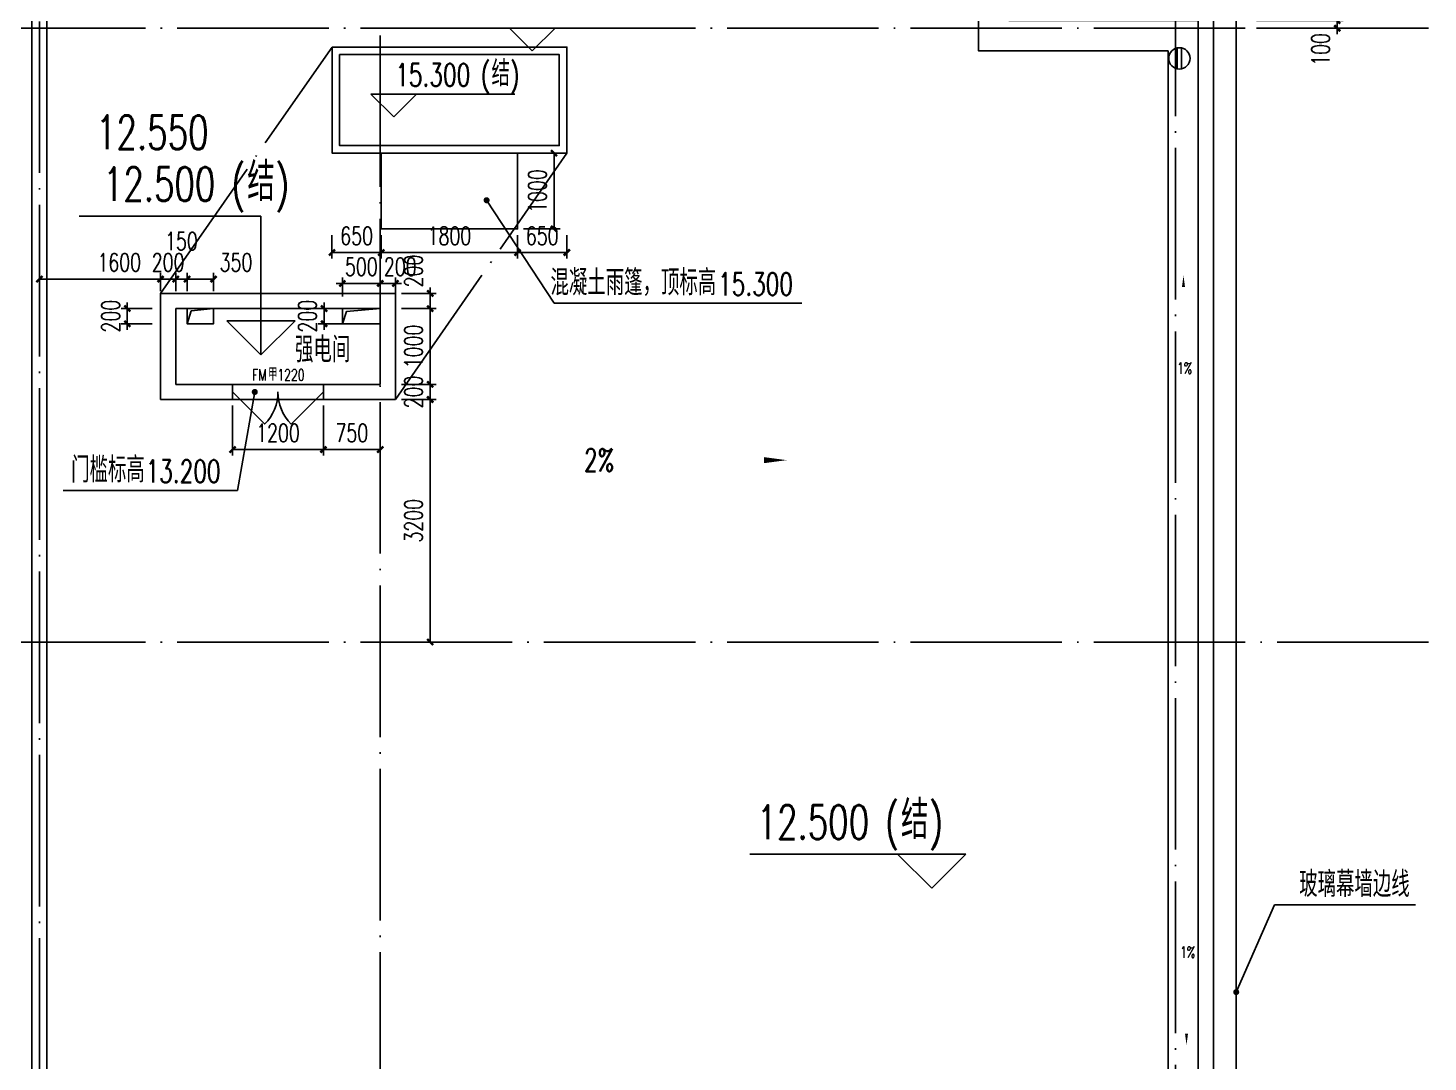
# Model space of a CAD drawing. Extents: x -1313754 to 847533, y 489853 to 941203.
# Drawn here: x 355996 to 374478, y 760578 to 774223 of the extents above; entities that cross this region are included whole.
import ezdxf

# ---------------------------------------------------------------- set-up
doc = ezdxf.new("R2010")
doc.units = 0
doc.header["$LTSCALE"] = 1000
doc.header["$MEASUREMENT"] = 0
doc.linetypes.add('DOTE', pattern=[2.42, 2, -0.2, 0.02, -0.2])
doc.layers.get('Defpoints').update_dxf_attribs({"color": 210})
for name, color, linetype in [('A-AXIS-DOTE', 14, 'DOTE'), ('A-AXIS-DP', 126, 'Continuous'), ('A-AXIS-SYMB', 3, 'Continuous'), ('A-DRAIN', 142, 'Continuous'), ('A-LIN-V', 9, 'Continuous'), ('A-SFCE', 30, 'Continuous'), ('A-WINDOW', 140, 'Continuous'), ('A-防火门窗', 1, 'Continuous'), ('AS-WALL', 40, 'Continuous'), ('AS-结构边线层', 200, 'Continuous'), ('EQUIP_雨水斗', 7, 'Continuous'), ('PUB_TEXT', 7, 'Continuous'), ('建-门窗编号', 7, 'Continuous')]:
    doc.layers.add(name, color=color, linetype=linetype)
doc.styles.add('_TCH_DIM', font='SIMPLEX', dxfattribs={"bigfont": 'GBCBIG'})
doc.styles.add('_TCH_DIM_T3', font='SIMPLEX', dxfattribs={"width": 0.705882, "bigfont": 'GBCBIG'})
doc.styles.add('A-STANDARD', font='SIMPLEX', dxfattribs={"bigfont": 'GBCBIG'})
doc.styles.add('A-WIN-LABEL', font='SIMPLEX', dxfattribs={"bigfont": 'GBCBIG'})
doc.dimstyles.new('_TCH_ARCH&&80', dxfattribs={"dimtxt": 238, "dimasz": 80, "dimexe": 80, "dimexo": 80, "dimgap": 101, "dimtad": 1, "dimdec": 0, "dimzin": 0, "dimdsep": 46, "dimtxsty": '_TCH_DIM_T3', "dimblk": 'ARCHTICK', "dimcen": 0.09, "dimclrt": 7, "dimazin": 2, "dimtfac": 1, "dimtdec": 0, "dimtix": 1, "dimtmove": 2, "dimatfit": 3, "dimfxl": 0, "dimtolj": 1, "dimtzin": 0, "dimarcsym": 0})

# ---------------------------------------------------------------- blocks, each defined once
blk = doc.blocks.new('_ArchTick')
at = {"color": 0, "linetype": 'ByBlock', "const_width": 0.4}
blk.add_lwpolyline([(-0.5, -0.5), (0.5, 0.5)], dxfattribs=at)
blk = doc.blocks.new('*D1528')
at = {"layer": 'A-AXIS-DP', "color": 0, "lineweight": -2}
for p, q in [((-126820, 774320), (-126820, 774400)), ((-127884, 774320), (-126740, 774320)), ((-127884, 774220), (-126740, 774220)), ((-126820, 774220), (-126820, 774320)), ((-126820, 774220), (-126820, 774140))]:
    blk.add_line(p, q, dxfattribs=at)
at = {"layer": 'Defpoints', "color": 0}
for p in [(-127964, 774320), (-127964, 774220), (-126820, 774320)]:
    blk.add_point(p, dxfattribs=at)
at = {"layer": 'A-AXIS-DP', "color": 0, "lineweight": -2, "xscale": 80, "yscale": 80, "zscale": 80}
for p, rotation in [((-126820, 774320), 270), ((-126820, 774220), 90)]:
    blk.add_blockref('_ArchTick', p, dxfattribs=dict(at, rotation=rotation))
at = {"layer": 'A-AXIS-DP', "color": 7, "insert": (-127040, 773940), "char_height": 238, "attachment_point": 5, "rotation": 90, "style": '_TCH_DIM_T3'}
blk.add_mtext('\\A1;100', dxfattribs=at)
blk = doc.blocks.new('$DorLib2D$00000116')
at = {"color": 0}
for p, q in [((-0.5, 0), (-0.146, 0.354)), ((0.5, 0), (0.146, 0.354))]:
    blk.add_line(p, q, dxfattribs=at)
for centre, start, end in [((-0.5, 0), 0, 45), ((0.5, 0), 135, 180)]:
    blk.add_arc(centre, 0.5, start, end, dxfattribs=at)
blk = doc.blocks.new('*D1532')
at = {"layer": 'A-AXIS-DP', "color": 0, "lineweight": -2}
for p, q in [((-137561, 772571), (-137080, 772571)), ((-137160, 771571), (-137160, 772571)), ((-137561, 771571), (-137080, 771571))]:
    blk.add_line(p, q, dxfattribs=at)
at = {"layer": 'Defpoints', "color": 0}
for p in [(-137641, 772571), (-137160, 772571), (-137641, 771571)]:
    blk.add_point(p, dxfattribs=at)
at = {"layer": 'A-AXIS-DP', "color": 0, "lineweight": -2, "xscale": 80, "yscale": 80, "zscale": 80}
for p, rotation in [((-137160, 772571), 90), ((-137160, 771571), 270)]:
    blk.add_blockref('_ArchTick', p, dxfattribs=dict(at, rotation=rotation))
at = {"layer": 'A-AXIS-DP', "color": 7, "insert": (-137380, 772071), "char_height": 238, "attachment_point": 5, "rotation": 90, "style": '_TCH_DIM_T3'}
blk.add_mtext('\\A1;1000', dxfattribs=at)
blk = doc.blocks.new('*D1533')
at = {"layer": 'A-AXIS-DP', "color": 0, "lineweight": -2}
for p, q in [((-137641, 771491), (-137641, 771180)), ((-136991, 771491), (-136991, 771180)), ((-137641, 771260), (-136991, 771260))]:
    blk.add_line(p, q, dxfattribs=at)
at = {"layer": 'Defpoints', "color": 0}
for p in [(-137641, 771571), (-136991, 771571), (-136991, 771260)]:
    blk.add_point(p, dxfattribs=at)
at = {"layer": 'A-AXIS-DP', "color": 0, "lineweight": -2, "xscale": 80, "yscale": 80, "zscale": 80, "rotation": 180}
blk.add_blockref('_ArchTick', (-137641, 771260), dxfattribs=at)
at = {"layer": 'A-AXIS-DP', "color": 0, "lineweight": -2, "xscale": 80, "yscale": 80, "zscale": 80}
blk.add_blockref('_ArchTick', (-136991, 771260), dxfattribs=at)
at = {"layer": 'A-AXIS-DP', "color": 7, "insert": (-137316, 771480), "char_height": 238, "attachment_point": 5, "style": '_TCH_DIM_T3'}
blk.add_mtext('\\A1;650', dxfattribs=at)
blk = doc.blocks.new('*D1534')
at = {"layer": 'A-AXIS-DP', "color": 0, "lineweight": -2}
for p, q in [((-139441, 771491), (-139441, 771180)), ((-137641, 771491), (-137641, 771180)), ((-139441, 771260), (-137641, 771260))]:
    blk.add_line(p, q, dxfattribs=at)
at = {"layer": 'Defpoints', "color": 0}
for p in [(-139441, 771571), (-137641, 771571), (-137641, 771260)]:
    blk.add_point(p, dxfattribs=at)
at = {"layer": 'A-AXIS-DP', "color": 0, "lineweight": -2, "xscale": 80, "yscale": 80, "zscale": 80, "rotation": 180}
blk.add_blockref('_ArchTick', (-139441, 771260), dxfattribs=at)
at = {"layer": 'A-AXIS-DP', "color": 0, "lineweight": -2, "xscale": 80, "yscale": 80, "zscale": 80}
blk.add_blockref('_ArchTick', (-137641, 771260), dxfattribs=at)
at = {"layer": 'A-AXIS-DP', "color": 7, "insert": (-138541, 771480), "char_height": 238, "attachment_point": 5, "style": '_TCH_DIM_T3'}
blk.add_mtext('\\A1;1800', dxfattribs=at)
blk = doc.blocks.new('*D1535')
at = {"layer": 'A-AXIS-DP', "color": 0, "lineweight": -2}
for p, q in [((-140091, 771491), (-140091, 771180)), ((-139441, 771491), (-139441, 771180)), ((-140091, 771260), (-139441, 771260))]:
    blk.add_line(p, q, dxfattribs=at)
at = {"layer": 'Defpoints', "color": 0}
for p in [(-140091, 771571), (-139441, 771571), (-139441, 771260)]:
    blk.add_point(p, dxfattribs=at)
at = {"layer": 'A-AXIS-DP', "color": 0, "lineweight": -2, "xscale": 80, "yscale": 80, "zscale": 80, "rotation": 180}
blk.add_blockref('_ArchTick', (-140091, 771260), dxfattribs=at)
at = {"layer": 'A-AXIS-DP', "color": 0, "lineweight": -2, "xscale": 80, "yscale": 80, "zscale": 80}
blk.add_blockref('_ArchTick', (-139441, 771260), dxfattribs=at)
at = {"layer": 'A-AXIS-DP', "color": 7, "insert": (-139766, 771480), "char_height": 238, "attachment_point": 5, "style": '_TCH_DIM_T3'}
blk.add_mtext('\\A1;650', dxfattribs=at)
blk = doc.blocks.new('$TwtSys$00000139')
at = {"color": 7}
for p, q in [((-19, 92, 0), (-19, -92, 0)), ((19, 92, 0), (19, -92, 0))]:
    blk.add_line(p, q, dxfattribs=at)
blk.add_circle((0, 0, 0), 93.8)
blk = doc.blocks.new('*D1648')
at = {"layer": 'A-AXIS-DP', "color": 0, "lineweight": -2}
for p, q in [((-139174, 769320), (-138715, 769320)), ((-138795, 766120), (-138795, 769320)), ((-139174, 766120), (-138715, 766120))]:
    blk.add_line(p, q, dxfattribs=at)
at = {"layer": 'Defpoints', "color": 0}
for p in [(-139254, 769320), (-138795, 769320), (-139254, 766120)]:
    blk.add_point(p, dxfattribs=at)
at = {"layer": 'A-AXIS-DP', "color": 0, "lineweight": -2, "xscale": 80, "yscale": 80, "zscale": 80}
for p, rotation in [((-138795, 769320), 90), ((-138795, 766120), 270)]:
    blk.add_blockref('_ArchTick', p, dxfattribs=dict(at, rotation=rotation))
at = {"layer": 'A-AXIS-DP', "color": 7, "insert": (-139015, 767720), "char_height": 238, "attachment_point": 5, "rotation": 90, "style": '_TCH_DIM_T3'}
blk.add_mtext('\\A1;3200', dxfattribs=at)
blk = doc.blocks.new('*D1649')
at = {"layer": 'A-AXIS-DP', "color": 0, "lineweight": -2}
for p, q in [((-138795, 769520), (-138795, 769600)), ((-139174, 769520), (-138715, 769520)), ((-138795, 769320), (-138795, 769520)), ((-139174, 769320), (-138715, 769320)), ((-138795, 769320), (-138795, 769240))]:
    blk.add_line(p, q, dxfattribs=at)
at = {"layer": 'Defpoints', "color": 0}
for p in [(-139254, 769520), (-138795, 769520), (-139254, 769320)]:
    blk.add_point(p, dxfattribs=at)
at = {"layer": 'A-AXIS-DP', "color": 0, "lineweight": -2, "xscale": 80, "yscale": 80, "zscale": 80}
for p, rotation in [((-138795, 769520), 270), ((-138795, 769320), 90)]:
    blk.add_blockref('_ArchTick', p, dxfattribs=dict(at, rotation=rotation))
at = {"layer": 'A-AXIS-DP', "color": 7, "insert": (-139015, 769420), "char_height": 238, "attachment_point": 5, "rotation": 90, "style": '_TCH_DIM_T3'}
blk.add_mtext('\\A1;200', dxfattribs=at)
blk = doc.blocks.new('*D1650')
at = {"layer": 'A-AXIS-DP', "color": 0, "lineweight": -2}
for p, q in [((-139174, 770520), (-138715, 770520)), ((-138795, 769520), (-138795, 770520)), ((-139174, 769520), (-138715, 769520))]:
    blk.add_line(p, q, dxfattribs=at)
at = {"layer": 'Defpoints', "color": 0}
for p in [(-139254, 770520), (-138795, 770520), (-139254, 769520)]:
    blk.add_point(p, dxfattribs=at)
at = {"layer": 'A-AXIS-DP', "color": 0, "lineweight": -2, "xscale": 80, "yscale": 80, "zscale": 80}
for p, rotation in [((-138795, 770520), 90), ((-138795, 769520), 270)]:
    blk.add_blockref('_ArchTick', p, dxfattribs=dict(at, rotation=rotation))
at = {"layer": 'A-AXIS-DP', "color": 7, "insert": (-139015, 770020), "char_height": 238, "attachment_point": 5, "rotation": 90, "style": '_TCH_DIM_T3'}
blk.add_mtext('\\A1;1000', dxfattribs=at)
blk = doc.blocks.new('*D1651')
at = {"layer": 'A-AXIS-DP', "color": 0, "lineweight": -2}
for p, q in [((-139174, 770720), (-138715, 770720)), ((-138795, 770720), (-138795, 770800)), ((-138795, 770520), (-138795, 770720)), ((-139174, 770520), (-138715, 770520)), ((-138795, 770520), (-138795, 770440))]:
    blk.add_line(p, q, dxfattribs=at)
at = {"layer": 'Defpoints', "color": 0}
for p in [(-139254, 770720), (-138795, 770720), (-139254, 770520)]:
    blk.add_point(p, dxfattribs=at)
at = {"layer": 'A-AXIS-DP', "color": 0, "lineweight": -2, "xscale": 80, "yscale": 80, "zscale": 80}
for p, rotation in [((-138795, 770720), 270), ((-138795, 770520), 90)]:
    blk.add_blockref('_ArchTick', p, dxfattribs=dict(at, rotation=rotation))
at = {"layer": 'A-AXIS-DP', "color": 7, "insert": (-139015, 771016), "char_height": 238, "attachment_point": 5, "rotation": 90, "style": '_TCH_DIM_T3'}
blk.add_mtext('\\A1;200', dxfattribs=at)
blk = doc.blocks.new('*D1652')
at = {"layer": 'A-AXIS-DP', "color": 0, "lineweight": -2}
for p, q in [((-141404, 769240), (-141404, 768580)), ((-140204, 769240), (-140204, 768580)), ((-141404, 768660), (-140204, 768660))]:
    blk.add_line(p, q, dxfattribs=at)
at = {"layer": 'Defpoints', "color": 0}
for p in [(-141404, 769320), (-140204, 769320), (-140204, 768660)]:
    blk.add_point(p, dxfattribs=at)
at = {"layer": 'A-AXIS-DP', "color": 0, "lineweight": -2, "xscale": 80, "yscale": 80, "zscale": 80, "rotation": 180}
blk.add_blockref('_ArchTick', (-141404, 768660), dxfattribs=at)
at = {"layer": 'A-AXIS-DP', "color": 0, "lineweight": -2, "xscale": 80, "yscale": 80, "zscale": 80}
blk.add_blockref('_ArchTick', (-140204, 768660), dxfattribs=at)
at = {"layer": 'A-AXIS-DP', "color": 7, "insert": (-140804, 768880), "char_height": 238, "attachment_point": 5, "style": '_TCH_DIM_T3'}
blk.add_mtext('\\A1;1200', dxfattribs=at)
blk = doc.blocks.new('*D1653')
at = {"layer": 'A-AXIS-DP', "color": 0, "lineweight": -2}
for p, q in [((-140204, 769240), (-140204, 768580)), ((-139454, 769240), (-139454, 768580)), ((-140204, 768660), (-139454, 768660))]:
    blk.add_line(p, q, dxfattribs=at)
at = {"layer": 'Defpoints', "color": 0}
for p in [(-140204, 769320), (-139454, 769320), (-139454, 768660)]:
    blk.add_point(p, dxfattribs=at)
at = {"layer": 'A-AXIS-DP', "color": 0, "lineweight": -2, "xscale": 80, "yscale": 80, "zscale": 80, "rotation": 180}
blk.add_blockref('_ArchTick', (-140204, 768660), dxfattribs=at)
at = {"layer": 'A-AXIS-DP', "color": 0, "lineweight": -2, "xscale": 80, "yscale": 80, "zscale": 80}
blk.add_blockref('_ArchTick', (-139454, 768660), dxfattribs=at)
at = {"layer": 'A-AXIS-DP', "color": 7, "insert": (-139829, 768880), "char_height": 238, "attachment_point": 5, "style": '_TCH_DIM_T3'}
blk.add_mtext('\\A1;750', dxfattribs=at)
blk = doc.blocks.new('*D1654')
at = {"layer": 'A-AXIS-DP', "color": 0, "lineweight": -2}
for p, q in [((-139954, 770680), (-139954, 770932)), ((-139454, 770680), (-139454, 770932)), ((-139954, 770852), (-140034, 770852)), ((-139954, 770852), (-139454, 770852)), ((-139454, 770852), (-139374, 770852))]:
    blk.add_line(p, q, dxfattribs=at)
at = {"layer": 'Defpoints', "color": 0}
for p in [(-139454, 770852), (-139954, 770600), (-139454, 770600)]:
    blk.add_point(p, dxfattribs=at)
at = {"layer": 'A-AXIS-DP', "color": 0, "lineweight": -2, "xscale": 80, "yscale": 80, "zscale": 80}
blk.add_blockref('_ArchTick', (-139954, 770852), dxfattribs=at)
at = {"layer": 'A-AXIS-DP', "color": 0, "lineweight": -2, "xscale": 80, "yscale": 80, "zscale": 80, "rotation": 180}
blk.add_blockref('_ArchTick', (-139454, 770852), dxfattribs=at)
at = {"layer": 'A-AXIS-DP', "color": 7, "insert": (-139704, 771072), "char_height": 238, "attachment_point": 5, "style": '_TCH_DIM_T3'}
blk.add_mtext('\\A1;500', dxfattribs=at)
blk = doc.blocks.new('*D1655')
at = {"layer": 'A-AXIS-DP', "color": 0, "lineweight": -2}
for p, q in [((-139454, 770680), (-139454, 770932)), ((-139254, 770680), (-139254, 770932)), ((-139454, 770852), (-139534, 770852)), ((-139454, 770852), (-139254, 770852)), ((-139254, 770852), (-139174, 770852))]:
    blk.add_line(p, q, dxfattribs=at)
at = {"layer": 'Defpoints', "color": 0}
for p in [(-139254, 770852), (-139454, 770600), (-139254, 770600)]:
    blk.add_point(p, dxfattribs=at)
at = {"layer": 'A-AXIS-DP', "color": 0, "lineweight": -2, "xscale": 80, "yscale": 80, "zscale": 80}
blk.add_blockref('_ArchTick', (-139454, 770852), dxfattribs=at)
at = {"layer": 'A-AXIS-DP', "color": 0, "lineweight": -2, "xscale": 80, "yscale": 80, "zscale": 80, "rotation": 180}
blk.add_blockref('_ArchTick', (-139254, 770852), dxfattribs=at)
at = {"layer": 'A-AXIS-DP', "color": 7, "insert": (-139190, 771072), "char_height": 238, "attachment_point": 5, "style": '_TCH_DIM_T3'}
blk.add_mtext('\\A1;200', dxfattribs=at)
blk = doc.blocks.new('*D1656')
at = {"layer": 'A-AXIS-DP', "color": 0, "lineweight": -2}
for p, q in [((-139944, 770520), (-140275, 770520)), ((-140195, 770520), (-140195, 770600)), ((-140195, 770320), (-140195, 770520)), ((-139944, 770320), (-140275, 770320)), ((-140195, 770320), (-140195, 770240))]:
    blk.add_line(p, q, dxfattribs=at)
at = {"layer": 'Defpoints', "color": 0}
for p in [(-140195, 770520), (-139864, 770520), (-139864, 770320)]:
    blk.add_point(p, dxfattribs=at)
at = {"layer": 'A-AXIS-DP', "color": 0, "lineweight": -2, "xscale": 80, "yscale": 80, "zscale": 80}
for p, rotation in [((-140195, 770520), 270), ((-140195, 770320), 90)]:
    blk.add_blockref('_ArchTick', p, dxfattribs=dict(at, rotation=rotation))
at = {"layer": 'A-AXIS-DP', "color": 7, "insert": (-140415, 770420), "char_height": 238, "attachment_point": 5, "rotation": 90, "style": '_TCH_DIM_T3'}
blk.add_mtext('\\A1;200', dxfattribs=at)
blk = doc.blocks.new('*D1657')
at = {"layer": 'A-AXIS-DP', "color": 0, "lineweight": -2}
for p, q in [((-142463, 770520), (-142873, 770520)), ((-142793, 770520), (-142793, 770600)), ((-142793, 770320), (-142793, 770520)), ((-142463, 770320), (-142873, 770320)), ((-142793, 770320), (-142793, 770240))]:
    blk.add_line(p, q, dxfattribs=at)
at = {"layer": 'Defpoints', "color": 0}
for p in [(-142793, 770520), (-142383, 770520), (-142383, 770320)]:
    blk.add_point(p, dxfattribs=at)
at = {"layer": 'A-AXIS-DP', "color": 0, "lineweight": -2, "xscale": 80, "yscale": 80, "zscale": 80}
for p, rotation in [((-142793, 770520), 270), ((-142793, 770320), 90)]:
    blk.add_blockref('_ArchTick', p, dxfattribs=dict(at, rotation=rotation))
at = {"layer": 'A-AXIS-DP', "color": 7, "insert": (-143013, 770420), "char_height": 238, "attachment_point": 5, "rotation": 90, "style": '_TCH_DIM_T3'}
blk.add_mtext('\\A1;200', dxfattribs=at)
blk = doc.blocks.new('*D1658')
at = {"layer": 'A-AXIS-DP', "color": 0, "lineweight": -2}
for p, q in [((-143954, 770750), (-143954, 770990)), ((-143954, 770910), (-142354, 770910)), ((-142354, 770750), (-142354, 770990))]:
    blk.add_line(p, q, dxfattribs=at)
at = {"layer": 'Defpoints', "color": 0}
for p in [(-142354, 770910), (-143954, 770670), (-142354, 770670)]:
    blk.add_point(p, dxfattribs=at)
at = {"layer": 'A-AXIS-DP', "color": 0, "lineweight": -2, "xscale": 80, "yscale": 80, "zscale": 80, "rotation": 180}
blk.add_blockref('_ArchTick', (-143954, 770910), dxfattribs=at)
at = {"layer": 'A-AXIS-DP', "color": 0, "lineweight": -2, "xscale": 80, "yscale": 80, "zscale": 80}
blk.add_blockref('_ArchTick', (-142354, 770910), dxfattribs=at)
at = {"layer": 'A-AXIS-DP', "color": 7, "insert": (-142900, 771130), "char_height": 238, "attachment_point": 5, "style": '_TCH_DIM_T3'}
blk.add_mtext('\\A1;1600', dxfattribs=at)
blk = doc.blocks.new('*D1659')
at = {"layer": 'A-AXIS-DP', "color": 0, "lineweight": -2}
for p, q in [((-142354, 770910), (-142434, 770910)), ((-142354, 770750), (-142354, 770990)), ((-142354, 770910), (-142154, 770910)), ((-142154, 770750), (-142154, 770990)), ((-142154, 770910), (-142074, 770910))]:
    blk.add_line(p, q, dxfattribs=at)
at = {"layer": 'Defpoints', "color": 0}
for p in [(-142154, 770910), (-142354, 770670), (-142154, 770670)]:
    blk.add_point(p, dxfattribs=at)
at = {"layer": 'A-AXIS-DP', "color": 0, "lineweight": -2, "xscale": 80, "yscale": 80, "zscale": 80}
blk.add_blockref('_ArchTick', (-142354, 770910), dxfattribs=at)
at = {"layer": 'A-AXIS-DP', "color": 0, "lineweight": -2, "xscale": 80, "yscale": 80, "zscale": 80, "rotation": 180}
blk.add_blockref('_ArchTick', (-142154, 770910), dxfattribs=at)
at = {"layer": 'A-AXIS-DP', "color": 7, "insert": (-142254, 771130), "char_height": 238, "attachment_point": 5, "style": '_TCH_DIM_T3'}
blk.add_mtext('\\A1;200', dxfattribs=at)
blk = doc.blocks.new('*D1660')
at = {"layer": 'A-AXIS-DP', "color": 0, "lineweight": -2}
for p, q in [((-142154, 770910), (-142234, 770910)), ((-142154, 770750), (-142154, 770990)), ((-142154, 770910), (-142004, 770910)), ((-142004, 770750), (-142004, 770990)), ((-142004, 770910), (-141924, 770910))]:
    blk.add_line(p, q, dxfattribs=at)
at = {"layer": 'Defpoints', "color": 0}
for p in [(-142004, 770910), (-142154, 770670), (-142004, 770670)]:
    blk.add_point(p, dxfattribs=at)
at = {"layer": 'A-AXIS-DP', "color": 0, "lineweight": -2, "xscale": 80, "yscale": 80, "zscale": 80}
blk.add_blockref('_ArchTick', (-142154, 770910), dxfattribs=at)
at = {"layer": 'A-AXIS-DP', "color": 0, "lineweight": -2, "xscale": 80, "yscale": 80, "zscale": 80, "rotation": 180}
blk.add_blockref('_ArchTick', (-142004, 770910), dxfattribs=at)
at = {"layer": 'A-AXIS-DP', "color": 7, "insert": (-142079, 771410), "char_height": 238, "attachment_point": 5, "style": '_TCH_DIM_T3'}
blk.add_mtext('\\A1;150', dxfattribs=at)
blk = doc.blocks.new('*D1661')
at = {"layer": 'A-AXIS-DP', "color": 0, "lineweight": -2}
for p, q in [((-142004, 770750), (-142004, 770990)), ((-142004, 770910), (-141654, 770910)), ((-141654, 770750), (-141654, 770990))]:
    blk.add_line(p, q, dxfattribs=at)
at = {"layer": 'Defpoints', "color": 0}
for p in [(-141654, 770910), (-142004, 770670), (-141654, 770670)]:
    blk.add_point(p, dxfattribs=at)
at = {"layer": 'A-AXIS-DP', "color": 0, "lineweight": -2, "xscale": 80, "yscale": 80, "zscale": 80, "rotation": 180}
blk.add_blockref('_ArchTick', (-142004, 770910), dxfattribs=at)
at = {"layer": 'A-AXIS-DP', "color": 0, "lineweight": -2, "xscale": 80, "yscale": 80, "zscale": 80}
blk.add_blockref('_ArchTick', (-141654, 770910), dxfattribs=at)
at = {"layer": 'A-AXIS-DP', "color": 7, "insert": (-141358, 771130), "char_height": 238, "attachment_point": 5, "style": '_TCH_DIM_T3'}
blk.add_mtext('\\A1;350', dxfattribs=at)
blk = doc.blocks.new('43243')
at = {"layer": 'AS-结构边线层'}
for points in [[(371646, 818320), (371646, 782920), (371346, 782920), (371346, 774520), (371646, 774520), (371646, 741420), (359546, 741420), (359546, 741720), (359446, 741720), (359446, 741920), (357146, 741920), (357146, 741720), (356846, 741720), (356846, 741420), (356046, 741420), (356046, 741420), (356046, 832020)], [(358096, 770320), (358150, 770490), (358446, 770520)], [(360146, 770320), (360200, 770480), (360646, 770520)]]:
    blk.add_lwpolyline(points, dxfattribs=at)
for points in [[(358096, 770520), (358446, 770520), (358446, 770320), (358096, 770320)], [(360146, 770520), (360646, 770520), (360646, 770320), (360146, 770320)]]:
    blk.add_lwpolyline(points, close=True, dxfattribs=at)
blk = doc.blocks.new('dote')
at = {"layer": 'A-AXIS-DOTE'}
for p, q in [((81382.2, -68993.9), (81382.2, 36662.3)), ((91882.2, -264080), (91882.2, 36662.3)), ((76882.2, -68810), (76882.2, 36400)), ((76282.2, -30600), (98661.5, -30600)), ((76282.2, -38700), (98661.5, -38700))]:
    blk.add_line(p, q, dxfattribs=at)
blk = doc.blocks.new('rrrrrrrrrrrrrrrrrrrrr')
at = {"layer": 'A-AXIS-DOTE'}
for p, q in [((-142354.2, 770720), (-140090.5, 773971.4)), ((-139254.2, 769320), (-136990.5, 772571.4))]:
    blk.add_line(p, q, dxfattribs=at)
at = {"layer": 'A-AXIS-SYMB'}
for p, q in [((-137446.4, 773920), (-137746.4, 774220)), ((-137746.4, 774220), (-135846.4, 774220)), ((-137446.4, 773920), (-137146.4, 774220)), ((-139276.4, 773050), (-139576.4, 773350)), ((-139576.4, 773350), (-137676.4, 773350)), ((-139276.4, 773050), (-138976.4, 773350)), ((-138050, 771950), (-137160, 770590)), ((-141028.4, 771740), (-143428.4, 771740)), ((-141028.4, 769910), (-141028.4, 771740)), ((-137160, 770590), (-133890, 770590)), ((-141028.4, 769910), (-141478.4, 770360)), ((-140578.4, 770360), (-141478.4, 770360)), ((-141028.4, 769910), (-140578.4, 770360)), ((-141110, 769420), (-141340, 768120)), ((-141340, 768120), (-143640, 768120)), ((-131724.2, 763320), (-134574.2, 763320)), ((-132174.2, 762870), (-132624.2, 763320)), ((-132174.2, 762870), (-131724.2, 763320)), ((-128154.2, 761500), (-127650, 762650)), ((-127650, 762650), (-125787.5, 762650))]:
    blk.add_line(p, q, dxfattribs=at)
at = {"layer": 'A-AXIS-SYMB', "const_width": 40}
for points in [[(-138061, 771966.7, 1), (-138039, 771933.3, 1)], [(-141106.5, 769439.7, 1), (-141113.5, 769400.3, 1)], [(-128162.2, 761481.7, 1), (-128146.2, 761518.3, 1)]]:
    blk.add_lwpolyline(points, format="xyb", close=True, dxfattribs=at)
at = {"layer": 'A-AXIS-SYMB'}
for points in [[(-128850, 769861.6, 0, 0, 0), (-128850, 770956.6, 0, 40, 0), (-128850, 770806.6, 0, 0, 0)], [(-136278.4, 768520, 0, 0, 0), (-134088.4, 768520, 0, 80, 0), (-134388.4, 768520, 0, 0, 0)], [(-128810, 761898.4, 0, 0, 0), (-128810, 760803.4, 0, 40, 0), (-128810, 760953.4, 0, 0, 0)]]:
    blk.add_lwpolyline(points, format="xyseb", dxfattribs=at)
at = {"layer": 'A-DRAIN'}
blk.add_line((-129054.2, 766120), (-128654.2, 766120), dxfattribs=at)
for points in [[(-144054.2, 741120), (-142954.2, 741120), (-142954.2, 741720), (-140654.2, 741720), (-140654.2, 741120), (-128154.2, 741120), (-128154.2, 832520), (-140654.2, 832520), (-140654.2, 831920), (-142954.2, 831920), (-142954.2, 832520), (-144054.2, 832520)], [(-129054.2, 741620), (-129054.2, 773920), (-131554.2, 773920), (-131554.2, 783520), (-129054.2, 783520), (-129054.2, 817720), (-131554.2, 817720), (-131554.2, 821620), (-129054.2, 821620), (-129054.2, 832020)]]:
    blk.add_lwpolyline(points, dxfattribs=at)
at = {"layer": 'A-SFCE'}
for points in [[(-140654.2, 741920), (-140654.2, 744370), (-142954.2, 744370), (-142954.2, 741720), (-143254.2, 741720), (-143254.2, 741720), (-144054.2, 741720), (-144054.2, 832020)], [(-128454.2, 818320), (-128454.2, 782920), (-128754.2, 782920), (-128754.2, 774520), (-128454.2, 774520), (-128454.2, 741420), (-140554.2, 741420), (-140554.2, 741720), (-140654.2, 741720), (-140654.2, 741920), (-142940, 741920)], [(-136854.2, 832020), (-128654.2, 832020), (-128654.2, 821220), (-129054.2, 821220), (-129054.2, 818120), (-128654.2, 818120), (-128654.2, 783120), (-129054.2, 783120), (-129054.2, 774320), (-128654.2, 774320), (-128654.2, 741620), (-140354.2, 741620), (-140354.2, 741920), (-140454.2, 741920), (-140454.2, 744570), (-143154.2, 744570), (-143154.2, 741920), (-143454.2, 741920), (-143454.2, 741920), (-143854.2, 741920), (-143854.2, 749670)], [(-143854.2, 791020), (-143854.2, 751220)]]:
    blk.add_lwpolyline(points, dxfattribs=at)
for points in [[(-140090.5, 773971.4), (-136990.5, 773971.4), (-136990.5, 772571.4), (-140090.5, 772571.4)], [(-139990.5, 773871.4), (-137090.5, 773871.4), (-137090.5, 772671.4), (-139990.5, 772671.4)]]:
    blk.add_lwpolyline(points, close=True, dxfattribs=at)
at = {"layer": 'A-防火门窗'}
for p, q in [((-141404.2, 769520), (-140204.2, 769520)), ((-141404.2, 769320), (-140204.2, 769320))]:
    blk.add_line(p, q, dxfattribs=at)
at = {"layer": 'AS-WALL'}
for p, q in [((-142354.2, 770720), (-139254.2, 770720)), ((-142354.2, 770720), (-142354.2, 769320)), ((-139254.2, 770720), (-139254.2, 769320)), ((-142154.2, 770520), (-139454.2, 770520)), ((-142154.2, 770520), (-142154.2, 769520)), ((-139454.2, 770520), (-139454.2, 769520)), ((-141404.2, 769520), (-142154.2, 769520)), ((-141404.2, 769320), (-141404.2, 769520)), ((-139454.2, 769520), (-140204.2, 769520)), ((-140204.2, 769520), (-140204.2, 769320)), ((-142354.2, 769320), (-141404.2, 769320)), ((-140204.2, 769320), (-139254.2, 769320))]:
    blk.add_line(p, q, dxfattribs=at)
at = {"layer": 'A-防火门窗', "xscale": 1200, "yscale": -1200, "zscale": 199.9999999999999, "rotation": 359.9999999991927}
blk.add_blockref('$DorLib2D$00000116', (-140804.2, 769420), dxfattribs=at)
at = {"layer": 'EQUIP_雨水斗', "linetype": 'Continuous', "xscale": 1.5, "yscale": 1.5, "zscale": 1.5}
blk.add_blockref('$TwtSys$00000139', (-128904.2, 773821.7), dxfattribs=at)
at = {"layer": 'A-防火门窗', "style": 'A-STANDARD'}
blk.add_text('强电间', height=337.59, dxfattribs=at).set_placement((-140579.2, 769810))
at = {"layer": 'PUB_TEXT', "style": '_TCH_DIM', "width": 0.705882}
for s, height, p in [('15.300', 297.5, (-139255.5, 773455)), ('(', 297.5, (-138125.5, 773455)), (')', 297.5, (-137739.7, 773455)), ('12.550', 446.25, (-143205.6, 772622.5)), ('12.500', 446.25, (-143115.6, 771940)), ('(', 446.2, (-141420.6, 771940)), (')', 446.2, (-140841.9, 771940)), ('15.300', 297.5, (-134995, 770695)), ('1%%%', 148.75, (-128935, 769660.4)), ('13.200', 297.5, (-142552, 768225)), ('2%', 297.5, (-136763.4, 768371.2)), ('(', 446.2, (-132790, 763520)), (')', 446.2, (-132211.4, 763520)), ('12.500', 446.25, (-134485, 763520)), ('1%%%', 148.75, (-128895, 761950.9))]:
    blk.add_text(s, height=height, dxfattribs=at).set_placement(p)
at = {"layer": 'PUB_TEXT', "style": '_TCH_DIM'}
for s, height, p in [('结', 337.6, (-137985.5, 773455)), ('结', 506.4, (-141210.6, 771940)), ('混凝土雨篷，顶标高', 337.59, (-137206.7, 770695)), ('门槛标高', 337.59, (-143535, 768225)), ('结', 506.4, (-132580, 763520)), ('玻璃幕墙边线', 337.59, (-127322.3, 762755))]:
    blk.add_text(s, height=height, dxfattribs=at).set_placement(p)
at = {"layer": '建-门窗编号', "style": 'A-WIN-LABEL', "width": 0.705882}
for s, p in [('FM', (-141145.6, 769570)), ('1220', (-140812.7, 769570))]:
    blk.add_text(s, height=148.75, dxfattribs=at).set_placement(p)
at = {"layer": '建-门窗编号', "style": 'A-WIN-LABEL'}
blk.add_text('甲', height=168.8, dxfattribs=at).set_placement((-140935.6, 769570))
at = {"layer": 'A-AXIS-DP'}
for base, p1, p2, angle, picture, middle in [((-126820, 774320), (-127964.2, 774220), (-127964.2, 774320), 90, '*D1528', (-127040, 773940)), ((-142004.2, 770910), (-142154.2, 770670), (-142004.2, 770670), 0, '*D1660', (-142079.2, 771410)), ((-142354.2, 770910), (-143954.2, 770670), (-142354.2, 770670), 0, '*D1658', (-142900.2, 771130)), ((-141654.2, 770910), (-142004.2, 770670), (-141654.2, 770670), 0, '*D1661', (-141358.2, 771130)), ((-138794.8, 770720), (-139254.2, 770520), (-139254.2, 770720), 90, '*D1651', (-139014.8, 771016)), ((-139254.2, 770852), (-139454.2, 770600), (-139254.2, 770600), 0, '*D1655', (-139190, 771072))]:
    dim = blk.add_linear_dim(base=base, p1=p1, p2=p2, angle=angle, dimstyle='_TCH_ARCH&&80', dxfattribs=at)
    dim.commit()
    dim.dimension.update_dxf_attribs({"geometry": picture, "text_midpoint": middle, "dimtype": 161})
for p1, p2, distance, picture, middle in [((-137640.5, 771571.4), (-137640.5, 772571.4), -480.5, '*D1532', (-137380, 772071.4)), ((-140090.5, 771571.4), (-139440.5, 771571.4), -311.4, '*D1535', (-139765.5, 771480)), ((-139440.5, 771571.4), (-137640.5, 771571.4), -311.4, '*D1534', (-138540.5, 771480)), ((-137640.5, 771571.4), (-136990.5, 771571.4), -311.4, '*D1533', (-137315.5, 771480)), ((-142354.2, 770670), (-142154.2, 770670), 240, '*D1659', (-142254.2, 771130)), ((-139954.2, 770600), (-139454.2, 770600), 252, '*D1654', (-139704.2, 771072)), ((-142382.6, 770320), (-142382.6, 770520), 410.3, '*D1657', (-143012.9, 770420)), ((-139864.2, 770320), (-139864.2, 770520), 330.3, '*D1656', (-140414.5, 770420)), ((-139254.2, 769520), (-139254.2, 770520), -459.3, '*D1650', (-139014.8, 770020)), ((-139254.2, 769320), (-139254.2, 769520), -459.3, '*D1649', (-139014.8, 769420)), ((-141404.2, 769320), (-140204.2, 769320), -660, '*D1652', (-140804.2, 768880)), ((-140204.2, 769320), (-139454.2, 769320), -660, '*D1653', (-139829.2, 768880)), ((-139254.2, 766120), (-139254.2, 769320), -459.3, '*D1648', (-139014.8, 767720))]:
    dim = blk.add_aligned_dim(p1=p1, p2=p2, distance=distance, dimstyle='_TCH_ARCH&&80', dxfattribs=at)
    dim.commit()
    dim.dimension.update_dxf_attribs({"geometry": picture, "text_midpoint": middle})

msp = doc.modelspace()

# ---------------------------------------------------------------- linework, layer by layer
at = {"layer": 'A-LIN-V'}
msp.add_lwpolyline([(360659.5, 772571.4), (360659.5, 771571.4), (362459.5, 771571.4), (362459.5, 772571.4)], dxfattribs=at)
at = {"layer": 'A-SFCE'}
msp.add_lwpolyline([(371445.8, 832020), (371445.8, 821220), (368945.8, 821220), (368945.8, 818120), (371445.8, 818120), (371445.8, 783120), (368945.8, 783120), (368945.8, 774320), (371445.8, 774320), (371445.8, 741620)], dxfattribs=at)

# ---------------------------------------------------------------- block references
msp.add_blockref('rrrrrrrrrrrrrrrrrrrrr', (500100, 0))
at = {"layer": 'A-WINDOW'}
msp.add_blockref('43243', (0, 0), dxfattribs=at)
at = {"layer": 'AS-WALL'}
msp.add_blockref('dote', (279263.6, 804820), dxfattribs=at)

doc.saveas('drawing.dxf')
